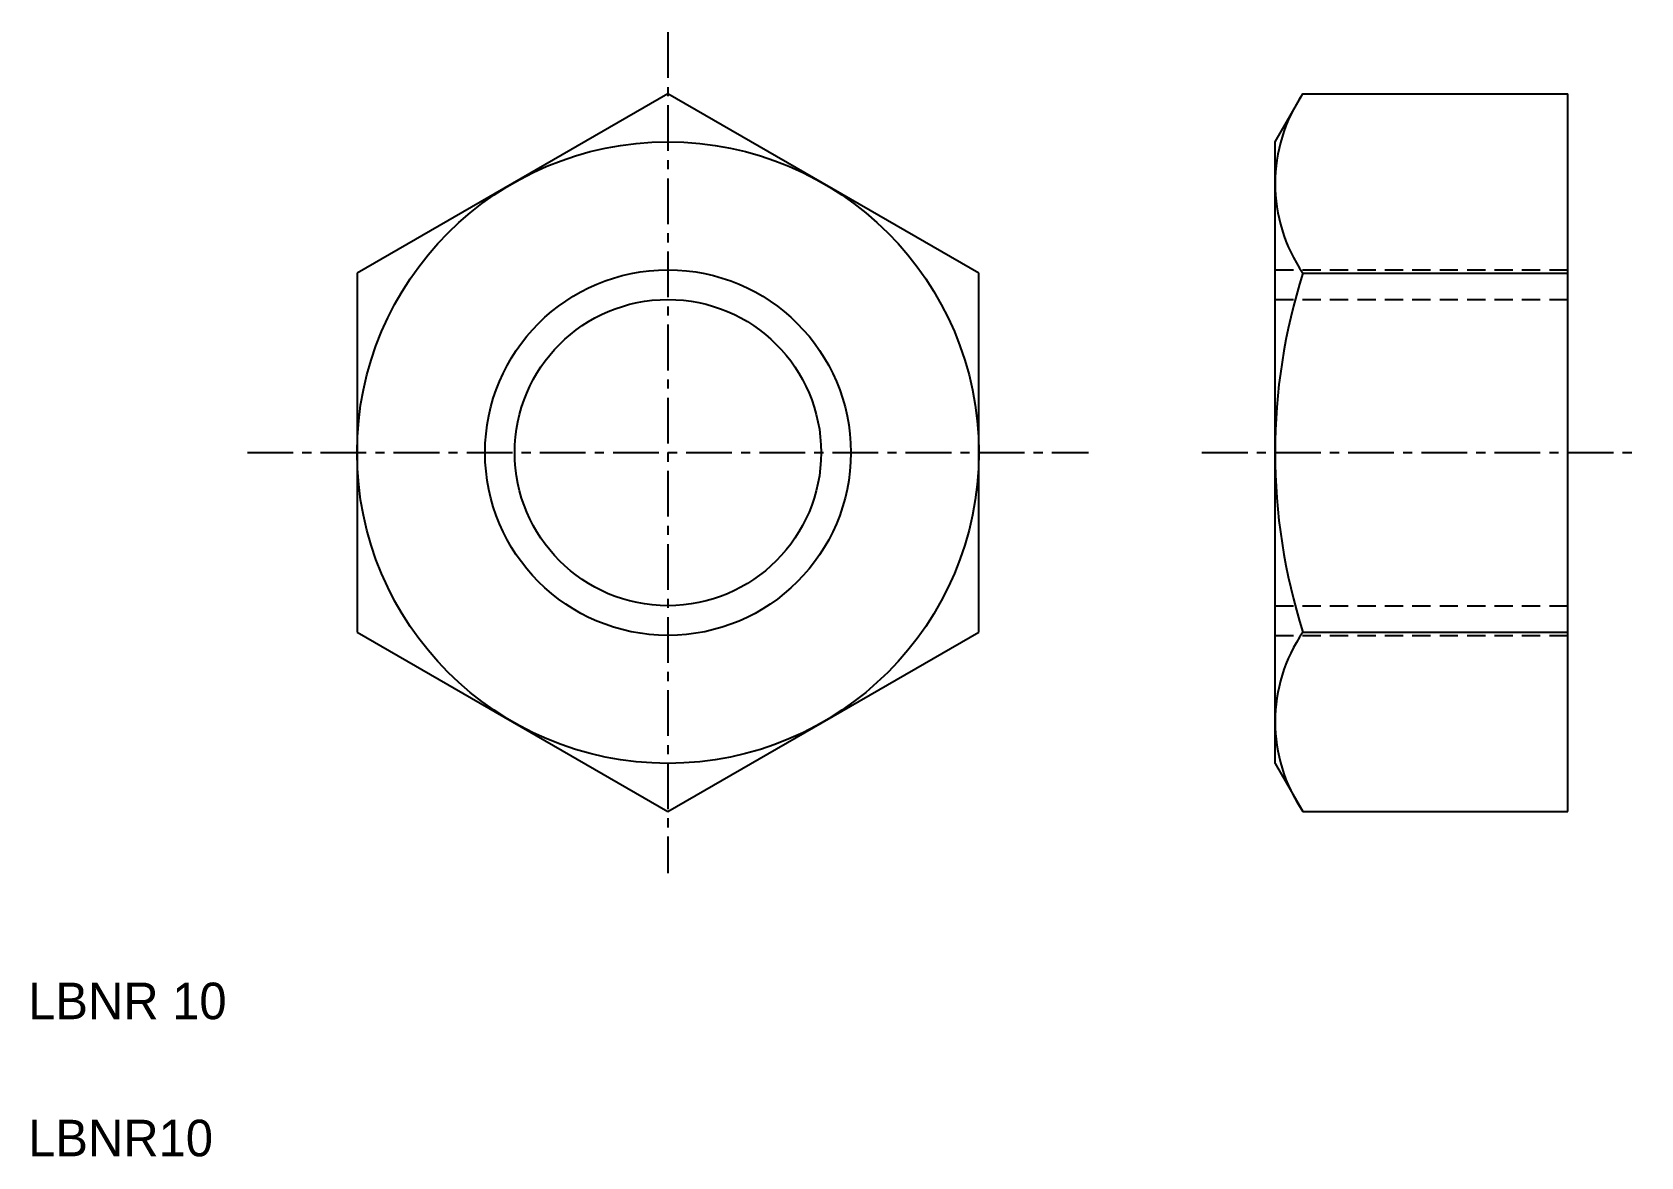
# Model space of a CAD drawing. Extents: x 2.6 to 46.6, y 2.5 to 33.2.
import ezdxf

# ---------------------------------------------------------------- set-up
doc = ezdxf.new("R2010")
doc.units = 0
doc.linetypes.add('CENTER', pattern=[2, 1.25, -0.25, 0.25, -0.25])
doc.linetypes.add('DASHED', pattern=[0.75, 0.5, -0.25])
doc.layers.get('0').update_dxf_attribs({"linetype": 'CONTINUOUS'})
doc.layers.add('CENTER', color=1, linetype='CENTER')

msp = doc.modelspace()

# ---------------------------------------------------------------- linework, layer by layer
at = {"color": 7, "linetype": 'CONTINUOUS'}
for p, q in [((19.994, 31.563), (11.494, 26.655)), ((28.494, 26.655), (19.994, 31.563)), ((36.597, 30.248), (37.356, 31.563)), ((37.356, 31.563), (44.597, 31.563)), ((44.597, 11.933), (44.597, 31.563)), ((36.597, 13.248), (36.597, 30.248)), ((11.494, 26.655), (11.494, 16.84)), ((28.494, 16.84), (28.494, 26.655)), ((37.356, 26.655), (44.597, 26.655)), ((44.597, 21.748), (44.597, 21.748)), ((11.494, 16.84), (19.994, 11.933)), ((19.994, 11.933), (28.494, 16.84)), ((37.356, 16.84), (44.597, 16.84)), ((44.597, 16.84), (44.597, 16.841)), ((36.597, 13.248), (37.356, 11.933)), ((37.356, 11.933), (44.597, 11.933))]:
    msp.add_line(p, q, dxfattribs=at)
at = {"color": 3, "linetype": 'DASHED'}
for p, q in [((36.597, 26.748), (44.597, 26.748)), ((36.597, 25.936), (44.597, 25.936)), ((36.597, 17.56), (44.597, 17.56)), ((36.597, 16.748), (44.597, 16.748))]:
    msp.add_line(p, q, dxfattribs=at)
at = {"color": 7, "linetype": 'CONTINUOUS'}
for radius in [8.5, 4.188]:
    msp.add_circle((19.994, 21.748), radius, dxfattribs=at)
at = {"color": 3, "linetype": 'CONTINUOUS'}
msp.add_circle((19.994, 21.748), 5, dxfattribs=at)
at = {"color": 7, "linetype": 'CONTINUOUS'}
for centre, radius, start, end in [((40.938, 29.109), 4.342, 145.589, 214.4111), ((52.837, 21.748), 16.241, 162.412, 197.588), ((40.938, 14.387), 4.342, 145.5889, 214.411)]:
    msp.add_arc(centre, radius, start, end, dxfattribs=at)
at = {"layer": 'CENTER', "color": 1, "linetype": 'CENTER'}
for p, q in [((19.994, 33.248), (19.994, 10.248)), ((8.494, 21.748), (31.494, 21.748)), ((34.597, 21.748), (46.597, 21.748))]:
    msp.add_line(p, q, dxfattribs=at)

# ---------------------------------------------------------------- texts
at = {"color": 7, "linetype": 'CONTINUOUS'}
for s, p in [('LBNR 10', (2.5, 6.25)), ('LBNR10', (2.5, 2.5))]:
    msp.add_text(s, height=1, dxfattribs=at).set_placement(p)

doc.saveas('drawing.dxf')
